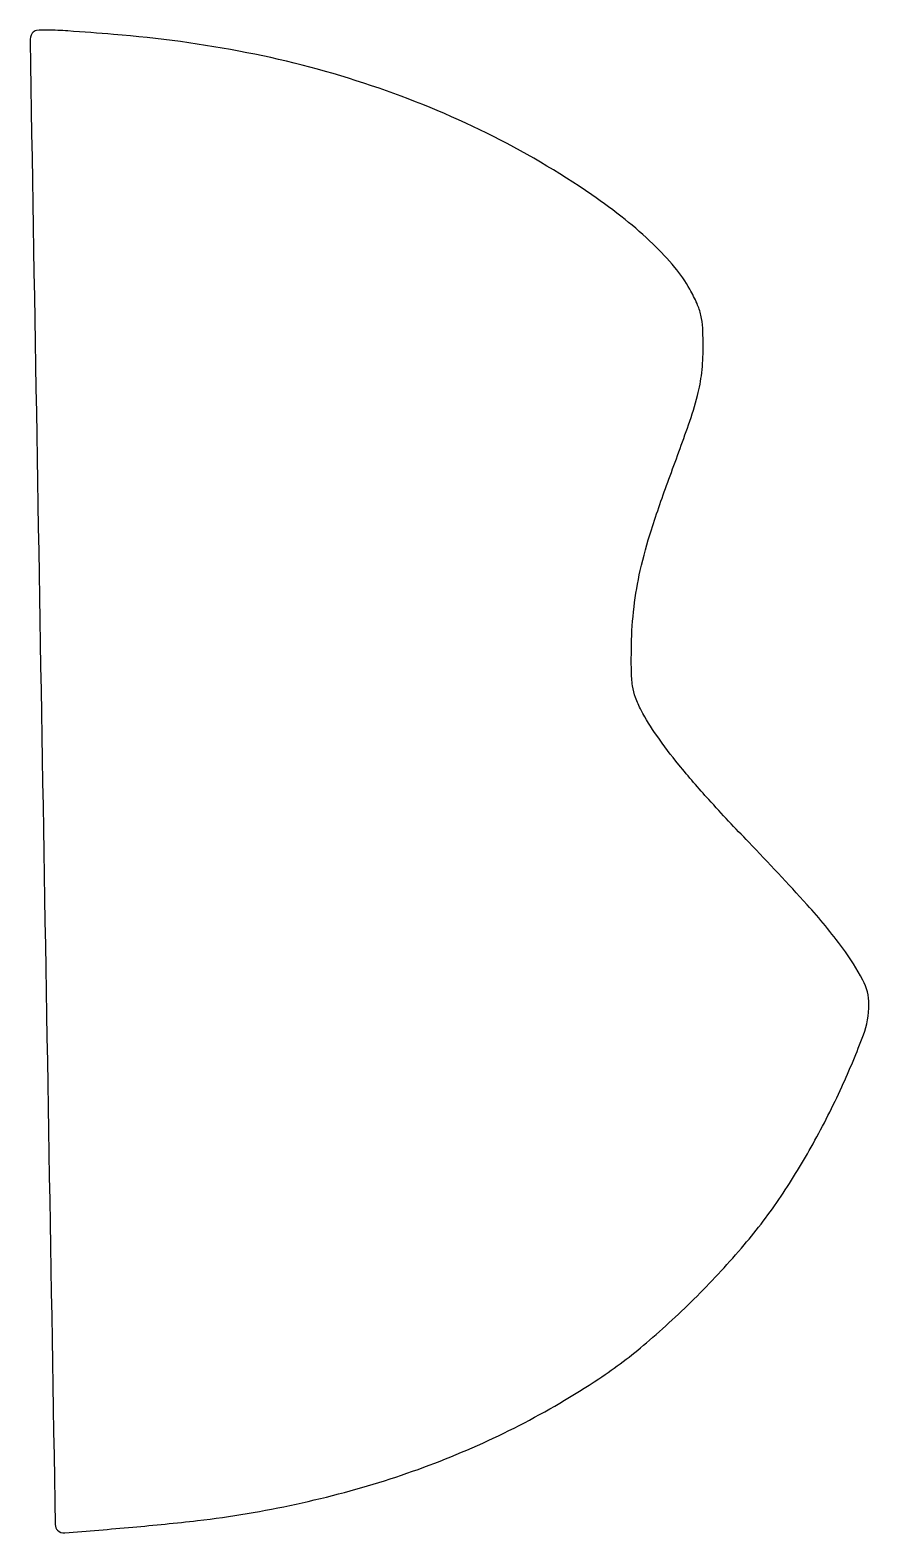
# Model space of a CAD drawing. Extents: x 0 to 185, y 0 to 331.
import ezdxf

# ---------------------------------------------------------------- set-up
doc = ezdxf.new("R2010")
doc.units = 0

msp = doc.modelspace()

# ---------------------------------------------------------------- linework, layer by layer
msp.add_lwpolyline([(0.665249, 330.25, 0.14094), (0.189558, 328.483957, 0.000009), (2.956864, 165.177037, 0.000007), (5.733112, 1.649475, 0.194501), (6.260544, 0.406123, 0.220295), (7.849491, -0.177012, 0.001488), (22.80185, 1.095595, 0.006331), (37.098124, 2.537844, 0.01383), (48, 4.083738, 0.0229), (69.463362, 8.755308, 0.026496), (89.366868, 15.198638, 0.027279), (107.959836, 23.515236, 0.027435), (125.5, 33.792453, 0.030674), (135.961418, 41.682573, 0.019688), (147.123445, 52.016407, 0.019617), (157.514896, 63.276329, 0.028898), (165.63834, 74, 0.0213), (172.686307, 85.549186, 0.018979), (179.021525, 98.10227, 0.01764), (183.776148, 109.534028, 0.08996), (185, 116.281202, 0.122693), (183.671527, 121.613513, 0.037444), (179.199263, 128.696678, 0.02464), (171.384027, 138.217968, 0.007296), (158.514667, 152, -0.006771), (149.728236, 161.389788, -0.013755), (143.129011, 169.049432, -0.017363), (138.23583, 175.500338, -0.032612), (134.822965, 181.079221, -0.033746), (133.587137, 183.873966, -0.050391), (132.931439, 186.461489, -0.0338), (132.664247, 189.797974, -0.007597), (132.680542, 195.5, -0.024761), (133.244076, 203.827937, -0.026299), (134.625385, 211.89115, -0.022211), (137.070277, 220.841263, -0.010922), (140.928872, 232, 0.00373), (145.262959, 243.973382, 0.021286), (147.244026, 250.439892, 0.036087), (148.16375, 255.421433, 0.026943), (148.47958, 261, 0.01394), (148.372172, 265.261741, 0.042925), (147.973281, 268.115567, 0.048506), (147.123337, 270.666613, 0.021827), (145.547663, 273.829473, 0.047641), (142.242714, 278.649461, 0.026983), (137.412075, 283.832606, 0.023742), (131.269591, 289.210829, 0.017127), (123.949821, 294.631544, 0.036121), (100.810141, 308.219627, 0.033769), (75.438183, 318.685905, 0.032557), (47.978432, 325.950911, 0.028642), (18.604783, 329.978985, 0.001623), (8.53275, 330.74357, 0.014354), (4.078364, 330.938855, 0.028463), (1.591501, 330.83483, 0.236501)], format="xyb", close=True)

doc.saveas('drawing.dxf')
